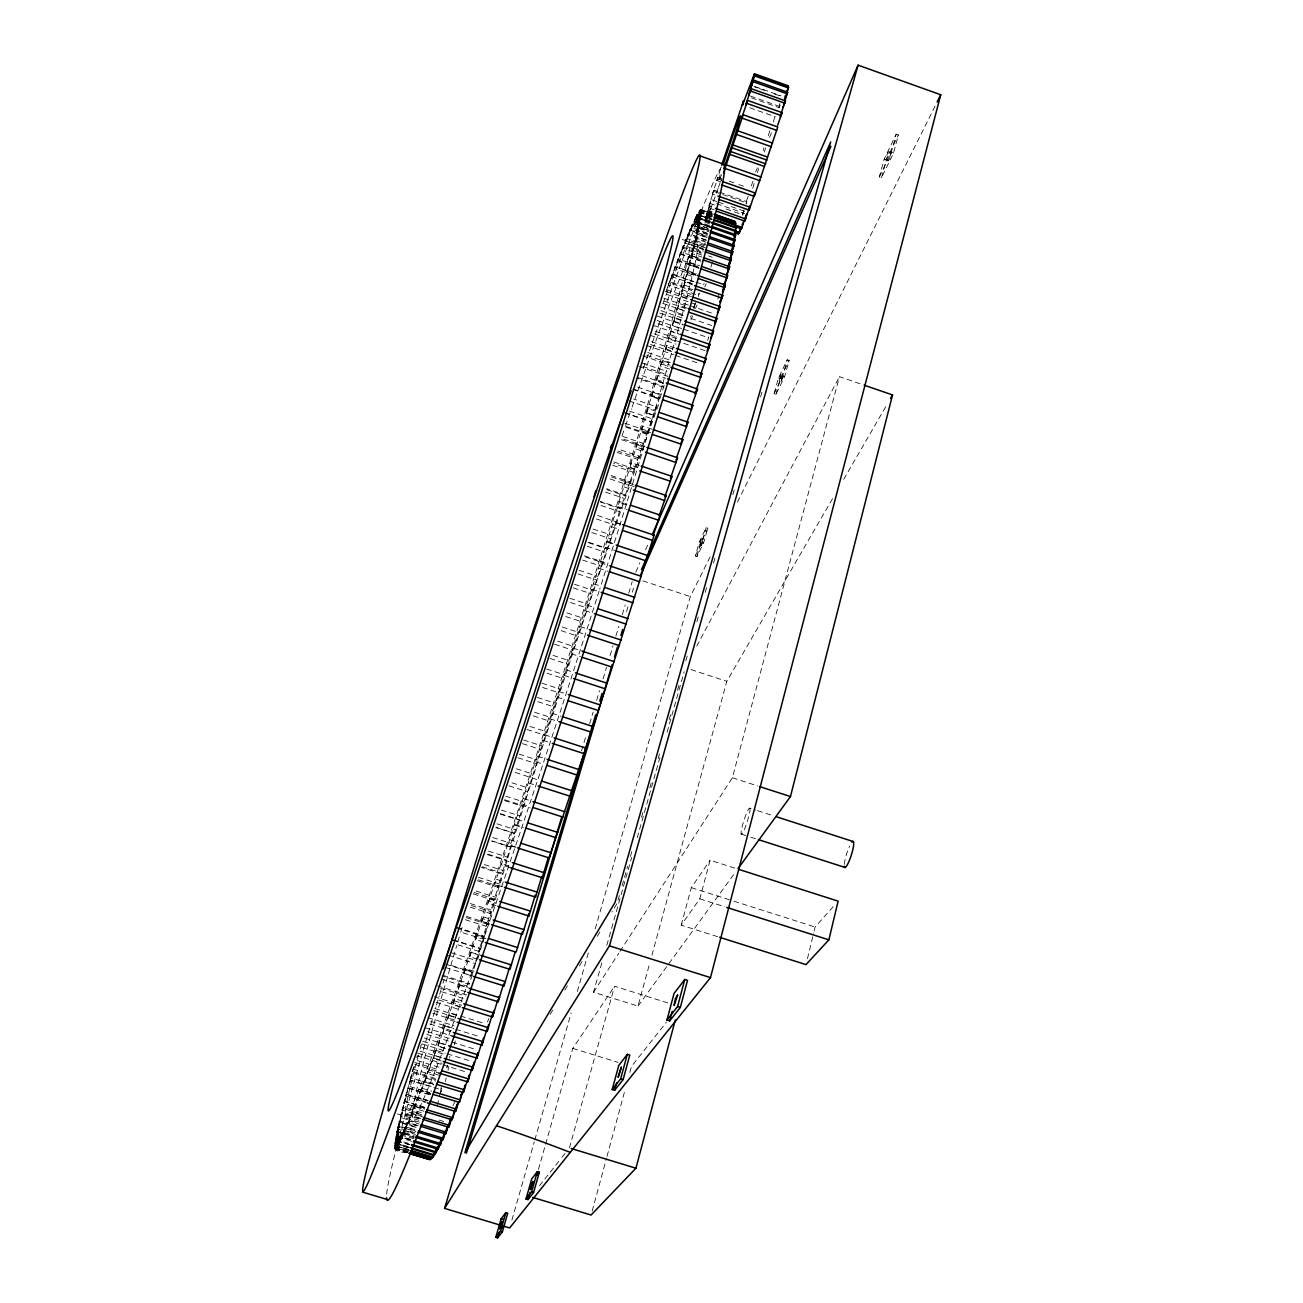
<?xml version="1.0" encoding="UTF-8"?>
<svg xmlns="http://www.w3.org/2000/svg" width="1303" height="1303" viewBox="0 0 1303 1303"><rect width="100%" height="100%" fill="white"/><g stroke="black" fill="none" stroke-linecap="round" stroke-linejoin="round"><path stroke-width="0.75" stroke-dasharray="5 3.75" d="M502.502 886.708L494.733 884.265L494.765 882.473L488.267 903.223L496.003 905.666M611.205 475.562L629.707 481.768L629.675 483.055L609.25 476.198M448.362 955.246L475.09 963.568L476.475 960.572L449.307 952.118M409.598 1144.816L400.184 1141.982L403.718 1130.108L414.973 1133.529M413.996 1138.741L398.376 1134.294L394.5 1147.617L408.262 1151.689M510.646 867.749L501.346 864.801L507.633 844.474L515.402 846.934M597.588 515.467L616.221 521.9L620.537 508.17L600.325 501.411M708.229 228.481L697.3 224.67L701.258 209.832M700.509 259.688L690.916 256.365L696.405 238.921L692.577 249.573L702.105 252.88M515.532 847.276L508.072 844.914L512.796 829.083L557.065 697.138L613.306 521.558L620.733 524.034M706.894 232.944L692.333 227.878L696.861 214.8L711.845 219.262M712.464 216.461L701.503 212.633L697.105 226.983L701.258 215.125L712.318 218.985M751.44 97.855L779.047 107.66L780.122 103.849M453.216 940.261L479.944 948.617L475.807 962.917M613.827 461.946L634.235 468.803L634.105 470.416L613.615 463.526M653.845 415.282L646.304 412.725L647.461 408.865L653.259 391.796L660.816 394.369M409.5 1150.321L394.565 1145.223L398.571 1132.095L413.54 1136.786M404.451 1103.478L405.07 1101.23L425.609 1107.485M600.422 502.03L620.733 508.821L625.131 494.896L606.693 488.723M488.267 903.223L488.511 900.764L496.199 903.191M781.181 381.388C781.36 377.267 785.595 369.938 782.5 378.456C778.852 387.382 778.445 371.111 783.722 373.798M508.87 866.137L501.134 863.694L494.733 884.265M714.077 209.767L710.314 208.496L705.705 221.445L708.848 211.461L712.562 212.747M616.286 521.754L564.622 674.873L510.043 846.901L491.622 841.054M712.171 211.982C704.695 205.304 702.366 238.302 708.848 211.461M698.196 267.099L689.01 263.906L689.466 262.115L694.662 246.006L703.832 249.199M457.76 944.805L478.657 951.32L483.494 936.482L456.897 928.159M622.639 436.44L643.21 443.378L638.551 457.858L638.747 456.001L618.257 449.095M708.343 210.109L709.386 206.574L713.05 207.861M606.709 489.667L625.228 495.857L625.131 494.896M441.212 1060.919L433.476 1058.541L435.674 1050.316L445.284 1053.264M433.785 1087.533L441.57 1089.911L441.228 1091.36M708.327 230.566L693.652 225.468L697.203 214.148M707.203 237.667L696.014 233.774L701.258 215.125M409.631 1147.845L394.776 1143.35L398.93 1129.375L415.527 1134.408M419.191 1122.111L400.428 1116.41L406.715 1094.748L427.107 1100.97M650.669 432.775L641.206 429.469L648.177 408.653L655.767 411.227M489.651 924.088L481.931 921.661L482.387 918.55L490.058 920.96M466.327 917.638L487.127 924.153L486.28 927.085L482.322 938.86L461.523 932.345M643.21 443.378L642.868 445.642L622.215 438.671M701.275 545.713C701.665 541.787 704.988 535.908 702.301 543.4C699.222 550.697 699.011 536.641 703.457 539.133M707.773 233.888L696.682 230.012L697.105 228.334M696.095 275.438L686.844 272.229L687.349 270.258L692.659 253.89L701.91 257.098M441.114 1064.323L431.554 1061.408L429.192 1070.089L438.818 1073.037M465.35 919.706L486.068 926.205L489.961 914.641L490.84 911.66L470.122 905.145M707.708 228.155L694.776 223.644L698.457 212.014L712.448 217.047M710.672 221.999L700.786 218.35L700.639 219.311L709.94 222.552M409.973 1144.751L395.232 1140.288L400.233 1122.176L417.546 1127.421M430.609 1094.536L408.523 1087.81L403.767 1103.218L424.11 1109.39M629.382 411.064L652.005 418.719L647.184 433.557L647.624 430.951L621.352 422.058M643.487 449.551L635.88 446.978L642.868 426.13L652.396 429.355M483.446 941.939L475.774 939.544L476.442 935.782L485.986 938.763M414.989 1130.76L399.484 1126.053L399.06 1127.73M473.999 892.49L494.635 898.972L493.739 902.002L489.879 913.37L469.259 906.888M691.86 283.891L684.417 281.318L690.395 262.571L699.695 265.796M652.005 418.719L651.435 421.667L624.935 412.693M439.078 1075.219L427.677 1071.734L425.169 1080.855L432.808 1083.184M638.503 457.939L617.931 451.017M411.439 1141.184L395.884 1136.639L396.096 1135.597L412.774 1140.793M409.761 1082.972L410.478 1080.415L431.847 1086.946M710.624 227.716L695.704 222.471L700.33 209.685L712.66 213.822M705.982 242.244L695.118 238.286L700.069 222.341L696.046 233.758M637.981 467.516L630.343 464.943L631.662 460.627L637.33 444.193L645.001 446.766M477.419 959.187L469.764 956.809L470.66 952.428L478.25 954.806M473.233 893.891L493.788 900.357L497.583 889.216L498.495 886.138L477.924 879.655M695.883 282.23L703.685 284.445M716.748 201.542L711.275 199.62L705.151 220.077L708.457 210.728M691.111 294.413L681.762 291.025L687.87 272.05L695.362 274.64M414.028 1137.633L396.747 1132.388L396.992 1131.216L401.177 1117.73L418.344 1122.942M435.739 1079.682L412.595 1072.597L412.09 1074.438M433.476 1084.177L424.045 1081.295L421.374 1090.823L430.87 1093.706M731.341 206.64L744.111 211.102L742.824 215.386M477.273 880.747L497.746 887.196L501.492 876.284L502.421 873.157L481.931 866.69M710.265 226.755L696.421 221.933L696.698 221.038M692.561 249.541L699.108 227.08L708.539 230.37M471.572 975.817L463.949 973.455L465.041 968.471L474.504 971.419M634.219 486.622L624.674 483.234L631.613 462.809L639.301 465.383M647.184 433.557L620.782 424.631M721.439 180.091L717.595 178.739L713.311 191.215L712.448 194.033L716.292 195.369M487.859 854.165L506.427 860.045L501.785 873.89L481.393 867.456M414.94 1132.796L397.79 1127.6L403.588 1107.241L422.416 1112.957M430.023 1092.94L420.657 1090.074L417.84 1099.993L425.381 1102.289M688.245 305.032L678.798 301.775L685.069 282.311L692.61 284.917M419.354 1117.925L402.285 1112.746L401.747 1114.765M465.92 991.778L458.33 989.417L459.633 983.863L467.158 986.192M626.45 504.896L618.746 502.323L620.163 497.746L625.684 481.931L633.405 484.521M491.964 840.94L510.483 846.803L506.427 860.045M692.838 289.738L669.97 281.839L672.185 274.347L693.082 281.562M416.032 1127.421L399.027 1122.258L399.369 1120.808L416.357 1125.955M416.765 1057.466L417.237 1055.756L441.994 1063.346M683.212 315.766L675.606 313.143L681.99 293.37L691.502 296.644M628.746 400.819L655.653 409.989L656.337 406.715L633.616 399.011M514.587 833.448L496.117 827.617M460.464 1007.04L452.923 1004.711L454.405 998.587L463.77 1001.486M620.423 524.246L612.703 521.672L613.974 517.519L619.576 501.525L626.971 504M763.933 147.744L763.281 150.448M807.453 958.666L813.691 932.964M814.163 930.977L815.124 927.019L834.295 905.455M424.322 1108.299L414.566 1105.4L411.536 1115.938L420.82 1118.756M693.962 281.578L672.902 274.151L675.215 266.431L696.242 273.711M440.74 1089.373L441.294 1087.174M681.713 328.535L672.153 325.245L672.967 322.411L678.668 305.195L688.228 308.485M455.219 1021.601L447.727 1019.288L449.388 1012.626L458.705 1015.477M663.911 387.366L637.037 378.212M422.498 1116.28L402.024 1110.058L402.448 1108.332L421.048 1113.984M421.586 1114.765L411.927 1111.817L408.767 1122.714L418.475 1125.662M695.623 274.07L675.671 267.001L678.097 258.939L698.033 265.845M705.021 350.621L668.455 338.096L675.068 317.802L682.772 320.44M449.568 1057.841L449.893 1056.391M710.33 208.464L707.708 217.096L711.454 218.399M698.392 267.441L678.293 260.307L680.85 251.919L700.916 258.874M445.414 1048.492L437.987 1046.211L440.023 1038.475L433.476 1058.541M719.5 192.111L746.766 201.656L745.951 204.522M425.869 1102.061L405.689 1095.904L411.243 1077.044M416.846 1125.369L407.334 1122.486L403.963 1133.887L414.566 1105.4M701.014 261.3L680.785 254.085L683.456 245.355L703.669 252.375M717.676 936.678L681.208 925.146L699.792 898.842L710.102 860.224L736.863 868.775M619.984 951.385L732.384 777.761L839.441 376.681L862.211 384.515M669.595 369.075L660.312 365.899L667.103 345.262L674.514 347.803M681.208 925.146L691.307 887.652L710.102 860.224M879.346 176.915L891.35 152.207L896.203 134.144L898.402 134.926L893.549 152.988L881.512 177.68L879.346 176.915L884.183 159.047L896.203 134.144M429.062 1094.65L407.758 1088.152L408.311 1086.083L429.583 1092.565M414.859 1129.538L405.412 1126.672L401.943 1138.317L402.448 1137.242L411.96 1140.125M443.199 1029.842L444.584 1025.901L442.743 1033.132L444.014 1029.614L451.473 1031.927M881.512 177.68L886.333 159.813L898.402 134.926M701.649 254.981L683.13 248.352L685.915 239.28L704.434 245.713M592.148 1211.122L606.465 1158.351M607.003 1156.396L625.049 1089.959M629.821 1072.369L631.418 1066.505L666.403 1022.187M655.865 380.834L662.722 360.084L670.198 362.625M601.839 962.917L593.533 992.235L637.998 1006.095L649.757 963.047M651.907 955.229L726.797 681.322L832.552 498.593M694.01 308.176L695.346 303.371M435.267 1078.395L412.334 1071.392L412.97 1069.095L435.853 1076.099M703.962 249.818L685.329 243.107L688.228 233.709L706.877 240.192M658.715 399.027L651.207 396.47L652.298 392.789L658.113 375.606L665.621 378.163M698.294 296.481L699.239 293.11L698.359 295.309L668.211 284.901M775.839 394.614L780.334 378.57L789.129 360.394L787.256 359.758L778.477 377.935L773.982 393.978L775.839 394.614L784.601 376.616L789.129 360.394M773.982 393.978L782.728 375.964L787.256 359.758M569.427 1147.976L614.56 986.257L669.433 1003.408M706.128 245.159L687.284 238.628L690.378 228.677L707.285 234.556M717.692 191.476L714.06 190.205L709.679 203.268L708.995 205.565L712.627 206.819M619.365 895.503L617.15 903.321L611.921 912.002M622.134 885.731L627.671 866.169M630.44 856.397L632.655 848.579M641.516 817.29L643.731 809.472M649.822 787.957L652.037 780.139M658.129 758.623L660.344 750.805M669.205 719.517L671.42 711.699M677.511 690.183L679.726 682.365M685.818 660.849L688.033 653.031M696.893 621.743L699.108 613.925M705.2 592.409L707.415 584.591M713.507 563.075L715.722 555.257M732.889 494.635L735.104 486.817M760.577 396.878L762.792 389.043M606.807 945.31L631.694 857.341M637.216 837.796L659.888 757.646M667.087 732.237L684.222 671.631M706.242 240.42L689.222 234.231L692.349 224.181L709.386 230.11M538.432 1169.459L572.783 1048.394L614.56 986.257M423.915 1111.198L414.566 1108.364L417.497 1098.103L411.536 1115.938M696.958 556.544L701.128 542.015L707.838 528.171L706.193 527.617L699.499 541.462L695.33 555.99L696.958 556.544L703.636 542.83L707.838 528.171M695.33 555.99L701.975 542.276L706.193 527.617M511.9 1220.113L534.263 1141.917M534.816 1139.962L571.17 1012.92M577.327 991.42L589.07 950.359M595.21 928.86L690.281 596.579L710.249 556.576M475.562 963.666L471.621 975.621L444.746 967.266M706.128 236.218L690.916 230.598L695.769 216.901L710.298 221.966M718.474 187.355L720.184 182.371M481.931 921.661L488.511 900.764M667.103 345.262L664.53 351.631L671.208 331.157L678.586 333.682M629.707 481.768L625.228 495.857M634.235 468.803L629.675 483.055M769.731 130.854L767.972 137.059M475.774 939.544L482.338 918.664M469.764 956.809L476.442 935.782M667.559 287.735L669.042 282.686L691.698 290.504M638.747 456.001L634.105 470.416M463.949 973.455L470.611 952.493M458.33 989.417L465.008 968.504M647.624 430.951L642.9 445.577M581.496 750.968L586.171 735.381M589.656 723.702L593.158 712.024M596.66 700.346L599.559 690.623M603.061 678.944L606.563 667.25M610.048 655.572L612.964 645.848M615.879 636.108L618.795 626.385M622.28 614.707L625.196 604.967M628.697 593.288L632.199 581.61M626.515 611.596L628.844 603.81M632.33 592.116L633.486 588.223M773.298 121.912L775.301 115.397M408.002 1147.699L398.653 1144.881L402.269 1132.828L397.382 1147.031L408.507 1150.402M452.923 1004.711L459.601 983.879M397.382 1147.031L400.819 1135.679M407.986 1151.982L396.34 1148.464L401.063 1134.832L399.598 1137.242M447.727 1019.288L454.389 998.587M437.987 1046.211L449.388 1012.594M721.08 181.052L721.585 179.423M637.786 387.186L660.605 394.939L651.467 421.602M406.585 1152.732C387.121 1150.744 397.952 1146.217 398.425 1137.438M718.148 188.446L707.708 217.096M641.874 375.606L664.807 383.424L659.921 398.311M398.474 1135.711L394.679 1148.774L398.474 1135.711L411.683 1139.702M419.599 1092.973L420.657 1090.074M425.169 1080.855L431.554 1061.408M421.374 1090.823L427.677 1071.734M414.566 1108.364L424.045 1081.295M411.048 1114.146L411.911 1111.85M717.595 178.739L716.764 180.417L721.569 166.149M694.955 305.814L693.978 308.436M404.712 1128.463L405.412 1126.672M693.766 307.508L695.786 301.759M665.947 291.921L672.185 274.347M673.781 271.79L672.902 274.184M398.653 1144.881L403.718 1130.108M472.354 974.905L469.096 984.384L442.124 976.028M440.414 1091.898L441.587 1088.298M670.915 279.249L678.097 258.939M697.528 221.868L697.431 222.65M779.243 105.445L779.862 103.523M680.85 251.919L675.671 267.082M414.191 1066.701L410.575 1077.793L433.606 1084.829M400.526 1136.118C386.519 1175.501 407.872 1110.71 395.086 1149.262M683.456 245.355L678.26 260.47M685.915 239.28L680.769 254.215M686.029 241.364L685.28 243.303M690.378 228.677L683.098 248.515M710.901 267.131L712.757 261.545M446.929 1067.923L447.678 1065.235L446.375 1068.574M753.053 181.231L750.186 188.56M692.349 224.181L687.3 238.628M691.47 229.295L690.834 230.892M694.564 241.348L693.962 243.531L697.887 232.602L697.528 234.165L707.057 237.472M394.532 1145.793L398.376 1134.294M707.61 210.793L706.519 214.392L709.321 206.721M695.769 216.901L689.157 234.475M394.776 1143.35L398.571 1132.095M395.232 1140.288L398.897 1129.408M695.297 222.438L694.776 223.644M402.22 1112.941L399.027 1122.258M395.884 1136.639L399.467 1126.085M712.497 215.06L699.483 210.532L693.652 225.468M396.747 1132.388L400.216 1122.176M700.33 209.685L695.704 222.471M697.577 222.21L700.949 209.522L696.535 221.901M397.79 1127.6L401.161 1117.73M757.418 167.794L755.61 172.012M697.333 221.266L701.486 210.874L712.432 214.637M400.428 1116.41L403.588 1107.241M701.503 212.633L697.3 224.67M410.429 1080.545L407.758 1088.152M402.024 1110.058L405.07 1101.23M403.767 1103.218L406.715 1094.748M700.786 218.35L696.714 229.979M405.689 1095.904L408.523 1087.81M780.171 104.908L779.047 107.66M699.108 227.08L695.134 238.286M410.592 1078.232L412.595 1072.597M744.062 209.734L742.335 214.686L723.116 207.959M412.334 1071.392L414.696 1064.763M670.638 280.064L670.019 281.741M694.662 246.006L690.916 256.365M436.896 1105.4L438.964 1099.716M692.659 253.89L689.01 263.906M439.404 1095.79L441.57 1089.911M690.395 262.571L686.844 272.229M687.87 272.05L684.417 281.318M678.847 301.677L681.99 293.37M429.192 1070.089L435.674 1050.316M685.069 282.311L681.73 291.172M748.166 196.362L745.853 202.617L713.311 191.215M675.215 266.431L674.433 268.434L695.444 275.699M678.668 305.195L675.606 313.143M417.84 1099.993L418.735 1097.696L428.182 1100.579M675.068 317.802L672.153 325.245M660.328 365.899L662.722 360.084M690.557 317.101L691.176 315.521M671.208 331.157L668.455 338.096M746.684 201.818L746.098 203.268M744.111 211.102L742.694 214.669M714.06 190.205L712.448 194.033M708.995 205.565L711.275 199.62M473.038 972.38L449.991 965.034M651.207 396.47L653.259 391.796M408.767 1122.714L409.451 1121.036L419.175 1123.984M688.228 233.709L687.642 235.094L704.402 240.925M703.604 284.803L704.141 283.517M646.304 412.725L648.177 408.653M658.113 375.606L655.881 380.867L665.214 384.043M501.134 863.694L501.346 864.801M479.944 948.617L478.657 951.32M641.19 429.567L642.868 426.13M635.815 572.131L639.887 562.798M645.62 549.752L648.063 544.165M483.429 936.613L482.322 938.86M487.127 924.153L486.068 926.205M407.334 1122.486L400.184 1141.982M635.88 446.978L637.33 444.193M490.791 911.758L489.879 913.37M630.343 464.943L631.613 462.809M494.635 898.972L493.788 900.357M737.465 502.03L935.293 105.673M498.463 886.219L497.746 887.196M624.642 483.397L625.684 481.931M696.747 646.174L839.441 376.681M618.746 502.323L619.576 501.525M843.741 479.276L887.457 403.718M550.159 1014.402L554.345 1007.447M564.818 990.101L569.004 983.162M579.477 965.8L583.663 958.861M597.263 936.303L600.406 931.091M698.457 212.014L711.031 216.998M593.533 992.235L618.876 953.079M637.998 1006.095L734.485 873.499M889.232 151.164C884.118 155.969 887.88 166.247 890.584 155.839C892.18 146.213 887.262 155.969 886.105 160.139M539.426 1185.779L560.681 1159.002M561.935 1157.422L565.681 1152.699M779.308 380.753L781.849 373.163M699.63 545.159L701.828 538.579M891.545 151.946L888.271 160.92M395.379 1139.408L410.95 1144.115M394.874 1142.617L409.696 1147.096M399.027 1144.197L408.393 1147.031M394.565 1145.223L409.517 1149.735M397.676 1146.542L408.833 1149.914M394.483 1147.21L409.533 1151.754M394.614 1148.529L407.986 1152.78M394.956 1149.197L407.09 1152.666M404.239 1101.361L424.55 1107.55M415.38 1106.28L424.762 1109.13M438.981 1120.043L446.717 1122.388M412.285 1114.049L421.602 1116.883M405.51 1114.716L420.657 1119.31M397.382 1113.886L419.55 1120.499M406.862 1127.225L414.598 1129.571M398.099 1126.281L415.869 1131.607M404.533 1132.633L414.11 1135.532M396.992 1131.216L414.24 1136.428M417.416 1060.609L440.137 1067.564M414.843 1062.401L437.987 1069.535M414.843 1064.372L437.841 1071.408M426.179 1078.151L435.756 1081.067M409.973 1079.975L431.13 1086.425M422.335 1088.314L431.847 1091.214M406.21 1093.95L427.612 1100.465M429.86 1024.044L452.06 1030.868M425.201 1027.725L452.06 1035.999M427.628 1031.764L449.926 1038.638M426.879 1034.419L476.784 1049.778M424.306 1038.002L446.864 1044.925M439.192 1042.905L446.62 1045.185M422.872 1041.341L447.173 1048.817M422.139 1043.915L446.473 1051.391M447.206 1053.85L470.302 1060.935M421.651 1047.351L444.356 1054.322M434.616 1055.43L442.369 1057.808M420.071 1051.146L442.645 1058.069M417.497 1053.052L441.994 1060.561M443.036 1064.909L467.875 1072.532M437.45 985.85L466.653 994.906M440.609 988.211L465.79 996.013M441.684 991.762L464.959 998.978M454.307 1000.834L461.848 1003.163M434.241 996.762L461.767 1005.281M438.85 1000.036L460.757 1006.812M436.179 1002.349L459.943 1009.711M572.783 1048.394L618.176 1062.417M460.562 1016.047L484.781 1023.523M434.811 1008.522L458.803 1015.933M433.785 1010.542L457.662 1017.904M449.046 1015.591L458.428 1018.49M432.971 1013.343L456.864 1020.721M428.101 1017.708L454.096 1025.722M430.658 1021.308L454.666 1028.702M444.584 1025.901L453.851 1028.751M455.708 1029.321L479.797 1036.748M465.432 969.22L473.07 971.582M445.675 964.187L472.5 972.527M442.711 975.263L469.829 983.684M441.228 979.042L468.233 987.413M459.764 985.361L467.354 987.723M466.344 916.416L487.045 922.899M456.832 927.329L483.283 935.603M477.338 934.984L485.042 937.378M453.037 939.821L479.602 948.128M471.295 952.412L478.967 954.79M478.331 877.326L502.469 884.9M476.132 891.105L494.798 896.969M489.928 898.386L497.665 900.813M470.285 903.549L490.889 910.015M483.56 916.954L491.28 919.381M488.478 851.12L506.948 856.967M487.403 854.605L510.515 862.065M484.309 864.589L502.844 870.437M496.427 879.281L505.711 882.212M501.329 810.059L519.636 815.89M500.205 813.626L518.529 819.457M500.336 814.147L524.148 821.688M514.897 824.604L522.373 826.982M514.245 824.913L523.529 827.861M496.997 823.838L515.353 829.685M691.307 887.652L731.928 900.568M733.866 901.187L815.124 927.019M495.889 827.389L514.262 833.236M699.792 898.842L724.843 906.79M509.831 839.702L517.291 842.064M492.713 837.536L511.134 843.383M516.395 768.786L532.78 774.031M515.239 772.402L539.979 780.546M528.79 782.989L536.282 785.4M511.949 782.81L528.35 788.054M508.984 785.823L527.226 791.67M523.611 798.56L531.087 800.954M505.711 796.182L523.969 802.013M521.803 803.951L529.295 806.345M504.57 799.765L530.24 807.893M504.603 800.596L522.975 806.443M544.719 734.811L552.228 737.237M526.949 729.485L545.077 735.332M542.895 740.365L550.403 742.791M749.925 808.218A13.763 1.775 -72.2 0 1 744.371 829.457A13.763 1.775 -72.2 0 1 742.335 825.825A13.763 1.775 -72.2 0 1 749.925 808.218L755.675 810.075M757.58 810.694L772.923 815.629M523.578 739.99L541.722 745.837M522.422 743.638L540.566 749.486M537.65 756.261L545.159 758.688M519.066 754.111L537.227 759.958M535.826 761.783L543.335 764.193M517.894 757.76L536.087 763.607M741.163 834.083L748.818 836.559M750.74 837.161L756.473 839.018M537.308 697.414L555.404 703.294M537.927 701.682L554.215 706.959M551.804 713.213L561.202 716.243M534.523 712.22L550.811 717.497M549.98 718.8L559.378 721.829M732.384 777.761L757.548 785.904M533.334 715.884L549.638 721.162M529.946 726.406L546.25 731.683M549.98 658.438L568.075 664.351M565.958 669.823L573.467 672.267M546.543 668.993L564.622 674.873M564.134 675.426L571.642 677.869M547.162 673.244L563.433 678.554M541.918 683.195L559.997 689.075M558.889 691.535L566.414 693.962M542.537 687.463L558.808 692.756M557.065 697.138L564.59 699.564M579.949 626.531L587.441 628.991M578.141 632.102L585.65 634.561M562.31 627.036L578.597 632.378M690.981 669.579L726.797 681.322M561.104 630.685L577.392 636.027M557.651 641.19L573.923 646.516M572.978 648.128L582.36 651.207M554.638 644.252L572.717 650.164M571.17 653.731L580.552 656.793M552.993 655.376L569.264 660.686M591.888 589.249L599.364 591.725M574.476 584.249L592.621 590.243M573.271 587.865L591.415 593.842M569.818 598.256L587.946 604.234M586.822 605.064L594.315 607.524M570.421 602.475L586.741 607.849M585.063 610.586L592.556 613.061M566.968 612.915L583.272 618.274M565.763 616.563L582.066 621.906M587.197 546.234L605.439 552.293M584.265 555.795L602.572 561.87M600.162 561.446L607.589 563.906M585.584 557.065L601.97 562.489M600.325 562.733L607.768 565.209M582.571 560.029L600.764 566.056M642.851 580.861L690.281 596.579M598.598 568.141L607.931 571.235M579.118 570.307L597.311 576.333M577.929 573.906L596.09 579.916M593.631 583.777L601.106 586.252M596.416 518.952L614.723 525.06M611.661 526.803L619.088 529.279M592.995 529.018L611.693 535.126M591.806 532.536L610.097 538.628M606.889 541.983L614.316 544.459M605.195 547.309L614.511 550.403M588.793 542.325L607.133 548.449M588.386 542.683L606.644 548.742M610.048 478.95L628.518 485.139M624.121 486.947L631.499 489.423M605.537 492.143L623.958 498.316M617.98 506.672L627.232 509.75M600.976 505.483L619.348 511.623M699.499 541.462L701.128 542.015M701.975 542.276L703.636 542.83M621.515 439.697L642.053 446.62M635.88 448.949L643.535 451.522M617.117 452.402L637.574 459.291M630.098 467.696L637.786 470.285M612.671 465.285L633.063 472.142M646.825 413.116L654.415 415.69M624.528 412.937L650.881 421.863M641.451 430.739L649.089 433.313M625.863 427.172L646.483 434.143M642.07 362.967L667.038 371.485M642.965 366.534L667.902 375.036M639.007 366.566L667.934 376.437M656.891 379.727L664.4 382.284M637.004 377.267L663.732 386.372M632.916 388.929L659.497 397.969M633.079 389.467L659.807 398.555M651.972 396.096L659.53 398.669M653.764 325.522L679.629 334.399M670.165 334.724L677.56 337.265M655.344 331.255L677.316 338.78M782.728 375.964L784.601 376.616M654.383 333.926L678.13 342.07M778.477 377.935L780.334 378.57M650.213 335.327L675.931 344.139M651.565 341.728L673.407 349.204M665.996 349.009L673.423 351.566M650.572 344.481L674.205 352.559M646.565 345.442L673.977 354.807M675.573 355.426L699.548 363.635M647.705 352.494L671.224 360.524M646.695 355.312L670.182 363.342M642.835 355.866L670.1 365.166M661.566 364.026L669.042 366.583M666.957 289.803L689.678 297.654M681.16 296.351L688.782 298.973M665.784 291.416L688.293 299.169M666.794 294.38L694.874 304.055M690.134 305.684L712.806 313.502M663.813 298.175L686.404 305.961M664.286 301.172L686.632 308.876M677.755 308.388L685.427 311.01M663.39 303.583L685.704 311.27M660.572 306.938L684.873 315.293M690.818 318.372L711.731 325.571M660.8 310.651L684.857 318.926M659.872 313.143L682.055 320.782M674.091 321.173L683.277 324.333M657.217 316.059L683.244 325.001M683.635 329.187L708.506 337.738M657.201 320.473L681.127 328.682M658.096 323.698L680.15 331.255M692.105 256.056L699.516 258.629M680.15 253.678L700.183 260.633M689.776 264.949L699.092 268.174M677.365 260.828L698.506 268.157M687.17 274.624L694.678 277.23M671.387 276.464L692.251 283.663M684.303 285.096L691.86 287.702M705.346 219.132L710.852 221.054M706.047 220.81L709.76 222.113M695.379 217.699L710.721 223.057M704.923 222.113L710.526 224.214M709.435 225.598L694.157 220.24L693.701 221.201L710.835 227.178M699.858 223.497L709.223 226.755M691.86 225.289L708.865 231.201M698.815 228.432L708.262 231.722M689.841 229.931L707.399 235.924M695.981 240.664L705.574 244.003M682.218 239.459L705.33 247.489M685.297 240.794L705.623 247.863M689.743 243.824L702.968 248.417M694.173 247.977L703.359 251.153M682.805 247L701.144 253.368M708.474 255.909L712.155 257.196M718.572 202.177L724.045 204.099M716.585 203.659L744.795 213.513M709.679 203.268L715.428 205.271M700.802 209.49L712.269 213.48M700.134 209.832L711.34 213.757M699.239 210.842L712.22 215.386M701.161 215.891L712.252 219.751M696.861 214.8L711.471 219.898M717.725 177.175L721.553 178.511M729.191 181.182L736.83 183.87M738.736 184.537L746.375 187.225M716.715 180.351L720.592 181.752M884.183 159.047L886.333 159.813M754.779 86.519L781.067 95.868M754.062 86.715L757.792 88.034M759.649 88.702L767.109 91.357M774.568 94.011L780.155 95.999M750.447 96.064L780.823 106.862M891.35 152.207L893.549 152.988M749.762 107.774L775.399 116.863M844.279 864.361A13.698 2.411 -72.3 0 1 849.654 846.022M721.536 174.651A34.497 1.075 -71.5 0 1 721.096 171.524M752.776 188.349A34.432 1.564 -71.3 0 1 754.193 183.153M757.385 172.647A34.432 1.564 -71.3 0 1 758.655 168.657M764.275 151.995A34.432 1.564 -71.3 0 1 765.692 147.988M769.584 137.45A34.432 1.564 -71.3 0 1 771.685 132.222M632.102 407.025A459.552 14.545 -72 0 1 696.502 256.382A459.552 14.545 -72 0 1 599.706 589.249M599.136 591.057A459.552 14.545 -72 0 1 431.879 1079.031A459.552 14.545 -72 0 1 456.718 945.587M457.842 941.792A459.552 14.545 -72 0 1 460.138 934.137M460.725 932.215A459.552 14.545 -72 0 1 463.054 924.446M622.02 435.739A459.552 14.545 -72 0 1 624.821 427.71M625.489 425.804A459.552 14.545 -72 0 1 631.45 408.865M386.649 1194.102A544.328 17.362 -72 0 1 435.951 1006.926M436.472 1005.15A544.328 17.362 -72 0 1 439.16 996.127M439.697 994.319A544.328 17.362 -72 0 1 441.896 987.006M442.987 983.309A544.328 17.362 -72 0 1 444.111 979.612M643.373 367.983A544.328 17.362 -72 0 1 645.913 360.784M646.549 359.009A544.328 17.362 -72 0 1 721.487 166.833M718.979 294.169A457.532 19.952 -72 0 1 717.464 300.895M708.669 336.874A457.532 19.952 -72 0 1 707.724 340.49M488.82 1018.506A457.532 19.952 -72 0 1 487.469 1022.073M454.78 1101.882A457.532 19.952 -72 0 1 452.955 1105.726M445.382 1081.604A457.532 19.952 -72 0 1 446.212 1077.956M448.004 1070.284A457.532 19.952 -72 0 1 448.981 1066.277M454.291 1044.99A457.532 19.952 -72 0 1 455.333 1040.967M478.054 958.389A457.532 19.952 -72 0 1 659.432 402.35M690.948 319.854A457.532 19.952 -72 0 1 692.512 316.01M695.541 308.599A457.532 19.952 -72 0 1 697.007 305.049M704.776 286.953A457.532 19.952 -72 0 1 706.242 283.679M662.804 303.632A458.233 13.046 -72 0 1 649.155 399.337A458.233 13.046 -72 0 1 465.969 962.396A458.233 13.046 -72 0 1 419.11 1052.677M420.103 1049.045A458.233 13.046 -72 0 1 422.188 1041.504M606.53 541.364L613.892 543.856L606.53 541.364"/><path stroke-width="1.5" d="M517.389 847.862L549.068 857.911L600.227 704.956L654.106 535.175L622.573 524.653M735.087 231.673L736.276 227.341L714.158 219.621M734.224 237.032L736.081 230.664L711.943 222.243M777.614 125.332L782.109 112.644L747.645 100.412L742.124 116.765L743.117 114.745L777.761 126.994L754.274 196.378L721.829 184.993M786.654 93.36L788.527 87.171L754.6 75.085L751.017 84.809L754.567 73.815L788.315 85.835L787.745 87.643M733.084 243.189L735.641 234.735L711.308 226.25M510.124 967.917L510.385 965.262M718.784 199.44L749.16 210.06L749.469 208.333M731.683 250.143L734.957 239.573L710.428 231.022M473.478 976.403L503.952 985.882L504.473 982.674M767.548 157.06L733.019 144.942L743.182 114.745M785.383 99.337L787.631 92.236L753.492 80.086L750.333 88.718L754.6 75.085M730.625 256.023L734.012 245.176L709.288 236.576M467.81 992.365L498.137 1001.763L499.016 996.42M610.472 448.379L610.814 446.587M782.761 107.4L783.266 106.146M462.353 1007.626L492.518 1016.959L493.609 1011.014M727.742 267.376L732.807 251.577L707.904 242.912M457.092 1022.171L487.11 1031.439L488.527 1024.712M727.742 270.112L731.341 258.743L705.672 249.834M733.882 129.404L721.585 165.188M707.008 351.061L709.956 344.448L680.427 334.317M452.06 1035.999L481.915 1045.185L483.413 1038.1M726.553 276.431L729.615 266.708L703.75 257.733M449.112 1049.632L476.931 1058.183L478.217 1052.629M724.224 283.386L723.865 284.95L727.611 275.47L701.568 266.447M722.546 291.058L727.611 275.47M443.15 1061.505L472.175 1070.398L474.064 1062.287M716.52 211.184L744.811 221.07L746.668 214.164L745.837 216.103M719.598 937.297L806.003 964.611L828.871 939.838L838.122 901.139L738.768 869.394M721.471 297.019L725.348 285.015L697.235 275.291M438.818 1073.037L467.663 1081.865L469.292 1075.236M718.849 307.541L722.807 295.358L694.499 285.569M436.635 1084.357L463.379 1092.517L465.122 1085.594M738.052 868.58L790.465 796.556L892.539 394.939L864.101 385.167M714.663 322.541L720.005 306.482L693.391 297.296M432.775 1094.292L459.34 1102.387L461.669 1093.347M510.646 867.749L542.243 877.75L548.368 857.407L549.068 857.911M780.139 116.814L780.839 115.234M781.149 113.377L785.465 100.868L751.131 88.669L748.557 95.396L753.492 80.086M503.919 1226.204L509.652 1227.931L710.493 977.608L940.733 94.761L858.091 65.15L652.151 534.849M427.27 1102.859L455.545 1111.475L457.516 1103.95M723.54 172.794L733.019 144.942M504.44 887.327L535.517 897.115L541.755 876.544L542.243 877.75M712.171 332.688L716.911 318.372L688.228 308.485M666.941 1020.037L677.576 1006.551L684.775 979.465L687.528 980.328L680.345 1007.414L669.677 1020.884L666.941 1020.037L674.058 993.423L684.775 979.465M532.618 1197.392L591.073 1215.031L635.929 1168.221L675.28 1020.005M425.788 1111.768L451.994 1119.749L454.584 1110.042M681.062 442.548L682.886 439.665L654.301 429.99M669.677 1020.884L672.201 1011.389M742.433 105.168L743.508 100.966L733.964 129.225M497.941 906.269L528.904 916.009L535.256 895.242L535.517 897.115M708.115 347.266L713.572 331.027L684.694 321.108M422.693 1119.326L448.704 1127.225L450.968 1118.886M675.915 459.959L677.527 457.76L646.907 447.418M491.573 924.69L522.438 934.365L528.871 913.468L528.904 916.009M705.102 358.911L709.956 344.448M623.127 1079.584L629.805 1055.088L627.329 1054.322L618.795 1065.447L612.182 1089.552L614.625 1090.302L623.127 1079.584L620.651 1078.819L612.182 1089.552M420.413 1126.248L445.659 1133.903L447.532 1127.046M614.625 1090.302L616.661 1082.891M620.651 1078.819L627.329 1054.322M485.367 942.541L516.102 952.151L522.422 931.645M501.883 1227.182L502.437 1225.26M417.807 1132.193L442.857 1139.799L445.3 1131.037M735.82 226.901L741.44 228.856L741.798 227.553M700.362 375.329L706.079 358.602L676.371 348.438M479.341 959.79L509.945 969.334L515.255 951.744M415.445 1137.372L440.316 1144.897L441.831 1139.539M696.372 389.711L701.926 373.472L673.928 363.912M749.958 206.395L750.137 205.516M497.713 1000.101L492.518 1016.959M503.952 985.882L509.164 968.65M695.883 391.161L695.118 393.881L697.528 389.043L667.494 378.798M533.578 1192.522L539.328 1172.244L537.325 1171.641L531.705 1178.971L526.005 1198.972L527.992 1199.574L533.578 1192.522L531.559 1191.919L526.005 1198.972M500.091 1225.064L444.584 1208.402L609.446 945.864L858.091 65.15M413.344 1141.77L438.02 1149.23L440.105 1141.949M492.339 1014.548L487.11 1031.439M691.47 406.65L697.528 389.043M527.992 1199.574L530.06 1192.294M531.559 1191.919L537.325 1171.641M411.487 1145.386L435.984 1152.797L437.58 1147.243M498.137 1001.763L503.43 984.433M502.355 1231.905L507.747 1213.158L505.89 1212.604L501.15 1218.777L495.808 1237.296L497.648 1237.85L502.355 1231.905L500.499 1231.351L495.808 1237.296M686.828 422.775L692.887 405.282L664.579 395.656M497.648 1237.85L499.244 1232.296M500.499 1231.351L505.89 1212.604M411.748 1148.839L434.176 1155.614L436.358 1148.106M747.645 100.412L745.788 104.892L751.131 88.669M410.364 1150.956L432.612 1157.683L433.736 1153.888M681.958 439.502L688 422.172L659.562 412.514M472.956 1065.219L467.663 1081.865M481.915 1045.185L487.045 1028.767M676.86 456.799L682.886 439.665M476.931 1058.183L482.077 1041.83M742.498 225.093L743.085 223.155M641.223 466.034L671.973 476.377L670.442 478.429L677.527 457.76M468.51 1076.522L468.819 1075.529M472.175 1070.398L476.768 1056.016M444.584 1208.402L561.691 817.144M595.699 714.761L464.91 1152.78L614.935 902.621L830.695 142.011L641.467 569.558M599.771 701.144L602.1 693.359M466.409 1153.236L612.182 664.595M614.495 656.81L617.394 647.07M620.88 635.392L622.622 629.544M595.813 490.759L593.973 496.801M464.454 1086.588L464.894 1085.22M665.035 496.313L671.973 476.377M611.661 444.909L611.351 445.919M460.627 1095.872L461.067 1094.536M630.668 505.238L660.246 515.141L659.139 515.841L666.208 495.531L635.327 485.172M463.379 1092.517L467.354 1080.334M739.664 231.511L740.544 228.611M459.34 1102.387L463.868 1088.494M654.106 535.175L653.226 535.191L660.246 515.141M455.545 1111.475L458.851 1101.589M450.724 1118.593L445.659 1133.903M451.994 1119.749L457.027 1104.374M448.704 1127.225L451.897 1117.795M738.72 231.885L738.28 233.888L738.899 232.162M749.16 210.06L754.535 193.984L754.274 196.378M743.459 221.885L743.834 220.728M442.857 1139.799L447.108 1127.144M440.316 1144.897L444.486 1132.568M438.02 1149.23L441.522 1139.05M719.842 301.775L720.184 300.798M435.984 1152.797L438.818 1144.734M477.484 1053.655L477.794 1052.726M434.176 1155.614L436.928 1147.845M745.593 216.754L741.44 228.856M432.612 1157.683L434.143 1153.725M744.811 221.07L749.16 208.04M742.189 224.882L742.677 223.448M785.823 95.836L784.878 98.556M741.374 227.292L739.192 233.123L735.462 231.82M785.106 96.536L785.53 95.282M502.274 1227.735L502.583 1226.856M754.421 73.88L742.466 105.152M784.536 101.764L783.624 104.321M787.452 87.708L788.315 85.835M734.11 236.087L736.081 230.664M734.338 238.286L735.641 234.735M786.833 91.682L788.527 87.171M784.96 99.126L787.631 92.236M733.019 244.801L734.957 239.573M731.455 251.984L734.012 245.176M730.299 258.206L732.807 251.577M727.644 268.418L731.341 258.743M726.716 274.2L729.615 266.708M722.595 291.953L725.348 285.015M720.136 301.987L722.807 295.358M783.673 105.103L785.465 100.868M717.416 312.785L720.005 306.482M714.598 323.958L716.911 318.372M710.591 338.031L713.572 331.027M640.359 575.568L830.907 146.376M704.06 363.097L706.079 358.602M700.248 377.121L701.926 373.472M781.311 114.192L782.109 112.644M937.101 102.025L940.733 94.761M691.421 408.181L692.887 405.282M729.908 154.405L764.307 166.442M685.981 425.934L688 422.172M890.503 398.441L892.539 394.939M537.08 1175.176L539.328 1172.244M664.953 496.801L666.208 495.531M734.729 221.347L713.995 214.099M501.15 1218.777L502.974 1219.331M362.527 1192.098L387.219 1199.493M413.865 1140.695L438.59 1148.187M411.943 1144.523L436.489 1151.95M410.266 1147.601L434.616 1154.963M410.689 1150.484L433.003 1157.211M410.201 1152.275L431.619 1158.742L409.94 1152.569M409.24 1153.139L430.479 1159.556L409.028 1153.253M410.412 1153.888L429.371 1159.589M571.333 1148.546L635.929 1168.221M426.635 1109.7L452.89 1117.681M423.459 1117.453L449.535 1125.369M421.13 1124.57L446.424 1132.258M418.458 1130.743L443.557 1138.35M416.032 1136.102L440.951 1143.659M441.831 1070.724L468.803 1078.982M437.661 1081.653L464.454 1089.845M433.736 1091.8L460.366 1099.927M430.071 1101.149L456.506 1109.195M453.346 1032.497L483.234 1041.7M448.476 1045.755L478.201 1054.893M444.307 1058.411L473.38 1067.32M463.738 1003.75L493.951 1013.099M458.428 1018.49L488.478 1027.758M476.882 972.771L505.483 981.664M469.259 988.309L499.619 997.723M488.886 938.583L517.731 947.607M677.576 1006.551L680.345 1007.414M480.872 955.392L511.509 964.953M499.603 901.432L530.598 911.172M609.446 945.864L710.493 977.608M493.202 919.983L524.083 929.674M512.372 862.651L543.986 872.668M505.711 882.212L537.243 892.164M527.894 822.877L557.782 832.405M526.103 828.171L555.99 837.682M726.765 907.409L828.871 939.838M521.005 843.253L550.843 852.732M541.853 781.149L571.854 790.758M538.155 786.002L570.03 796.198M532.96 801.557L564.785 811.736M533.041 807.534L562.977 817.095M554.117 737.84L586.041 748.15M552.277 743.394L584.2 753.688M776.751 816.867L853.384 841.591M547.032 759.291L578.939 769.552M547.081 765.398L577.099 775.057M758.395 839.621L845.158 867.489M563.091 716.862L593.142 726.602M559.378 721.829L591.318 732.172M759.486 786.54L790.465 796.556M575.34 672.885L607.279 683.293M573.532 678.488L605.455 688.896M568.287 694.58L600.227 704.956M568.336 700.786L598.403 710.558M589.314 629.61L621.189 640.066M587.523 635.18L619.397 645.636M582.36 651.207L614.267 661.647M582.425 657.412L612.459 667.234M601.22 592.344L633.014 602.833M598.061 608.762L628.013 618.632M594.429 613.68L626.254 624.153M609.641 565.828L641.337 576.333M609.788 571.854L639.643 581.741M604.836 587.49L634.74 597.36M622.801 530.516L652.494 540.403M616.172 545.077L647.786 555.583M616.368 551.022L646.141 560.909M633.339 490.042L664.677 500.547M629.072 510.369L658.666 520.272M496.508 1125.727L500.254 1126.981A396.031 82.464 16.2 0 1 565.062 1150.386L570.242 1152.406M645.457 452.174L676.11 462.516M639.724 470.937L670.508 481.279M658.21 416.976L686.697 426.635M652.901 434.616L681.518 444.29M666.289 382.919L696.356 393.164M663.308 399.956L691.649 409.582M681.257 338.536L708.979 348.031M675.28 352.201L705.021 362.381M670.915 367.218L700.819 377.43M690.671 299.625L719.223 309.479M689.254 312.329L716.08 321.564M685.117 324.968L712.66 334.431M703.213 259.916L729.126 268.907M700.949 268.825L727.058 277.865M698.424 278.516L724.712 287.621M695.639 289.005L722.106 298.159M735.853 231.201L739.567 232.504M711.796 223.204L736 231.641M734.469 232.406L738.28 233.888M711.112 227.406L735.495 235.908M710.168 232.39L734.729 240.941M708.962 238.14L733.719 246.756M707.496 244.671L732.449 253.352M705.2 251.805L730.918 260.73M717.904 195.987L750.219 207.291M715.445 208.366L745.674 218.937M714.549 214.474L735.446 221.771M714.891 215.565L736.048 223.318L714.94 215.956M714.288 217.112L736.276 225.354M714.288 217.682L742.075 227.455M714.093 220.402L736.26 228.123M732.384 147.939L766.978 160.122M731.146 151.669L765.724 163.852M726.651 164.976L761.164 177.11M699.776 155.806L724.045 164.341M725.413 168.576L759.893 180.694M722.986 181.72L755.463 193.105M742.107 118.133L776.702 130.365M738.003 130.886L772.614 143.102M736.814 134.535L771.425 146.767M754.47 75.851L788.429 87.953M753.085 81.649L787.256 93.816M750.463 90.966L784.829 103.181M746.749 103.344L781.246 115.576M851.918 842.161A13.698 2.411 -72.3 0 1 851.299 855.126A13.698 2.411 -72.3 0 1 844.263 866.234M723.165 164.813A34.497 1.075 -71.5 0 1 737.579 122.466A34.497 1.075 -71.5 0 1 738.052 125.495A34.497 1.075 -71.5 0 1 723.751 168.624M723.36 164.65A544.328 17.362 -72 0 1 570.046 694.287A544.328 17.362 -72 0 1 386.584 1197.815M443.15 968.927A458.233 13.046 -72 0 1 447.304 955.018M447.906 952.998A458.233 13.046 -72 0 1 631.173 390.672M621.336 1067.238L618.176 1077.076L621.336 1067.238M532.927 1181.495L530.37 1189.476L532.927 1181.495M677.641 995.02L674.107 1005.493L675.475 998.554L677.641 995.02M502.013 1221.448L499.652 1228.794L502.013 1221.448M467.109 895.536A460.057 9.61 -72 0 0 672.983 236.234A460.057 9.61 -72 0 0 451.636 889.314A460.057 9.61 -72 0 0 467.109 895.536M453.574 944.447A544.931 11.483 -72 0 0 700.118 155.953A544.931 11.483 -72 0 0 440.137 921.514A544.931 11.483 -72 0 0 453.574 944.447"/></g></svg>
